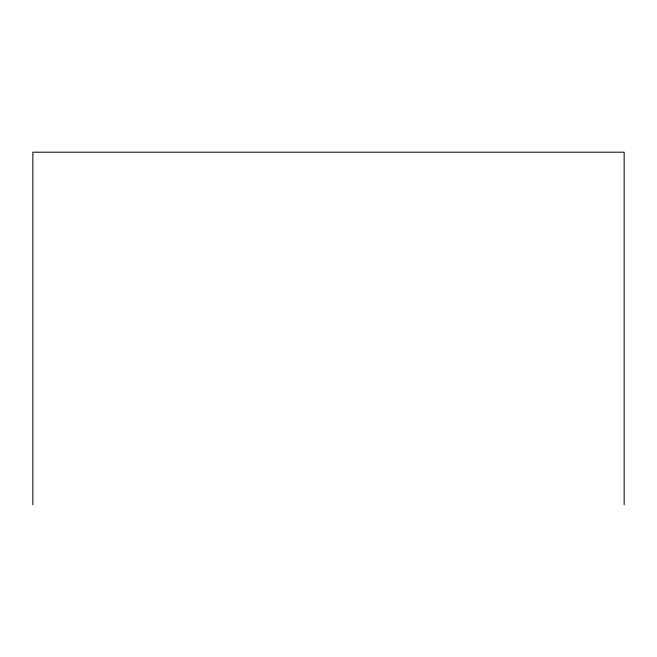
<?xml version="1.0" encoding="UTF-8"?>
<svg xmlns="http://www.w3.org/2000/svg" width="657" height="657" viewBox="0 0 657 657"><rect width="100%" height="100%" fill="white"/><g stroke="black" fill="none" stroke-linecap="round" stroke-linejoin="round"><path stroke-width="0.99" d="M624.15 504.806L624.15 152.194L32.85 152.194L32.85 504.806"/></g></svg>
